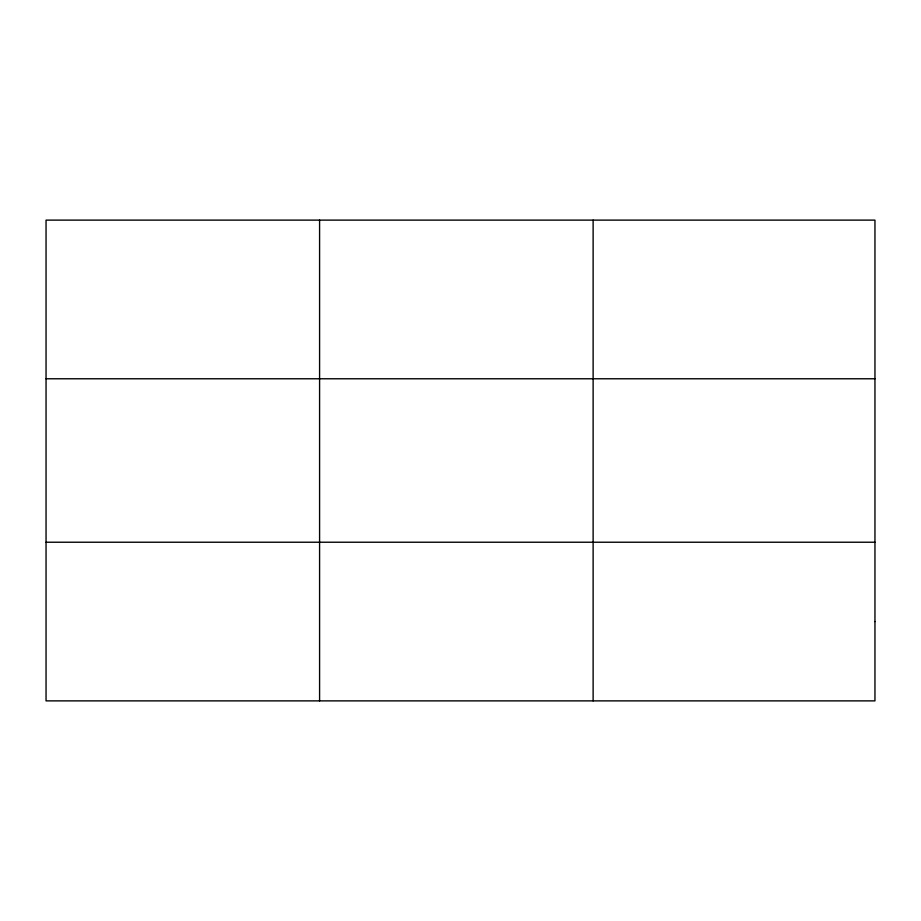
<?xml version="1.0" encoding="UTF-8"?>
<svg xmlns="http://www.w3.org/2000/svg" width="921" height="921" viewBox="0 0 921 921"><rect width="100%" height="100%" fill="white"/><g stroke="black" fill="none" stroke-linecap="round" stroke-linejoin="round"><path stroke-width="1.38" d="M319.587 220.119L319.587 700.881M593.124 220.119L593.124 700.881M46.05 378.773L874.95 378.773M46.05 542.227L874.95 542.227M874.95 621.56L874.95 700.881L46.05 700.881L46.05 220.119L874.95 220.119L874.95 621.56"/></g></svg>
